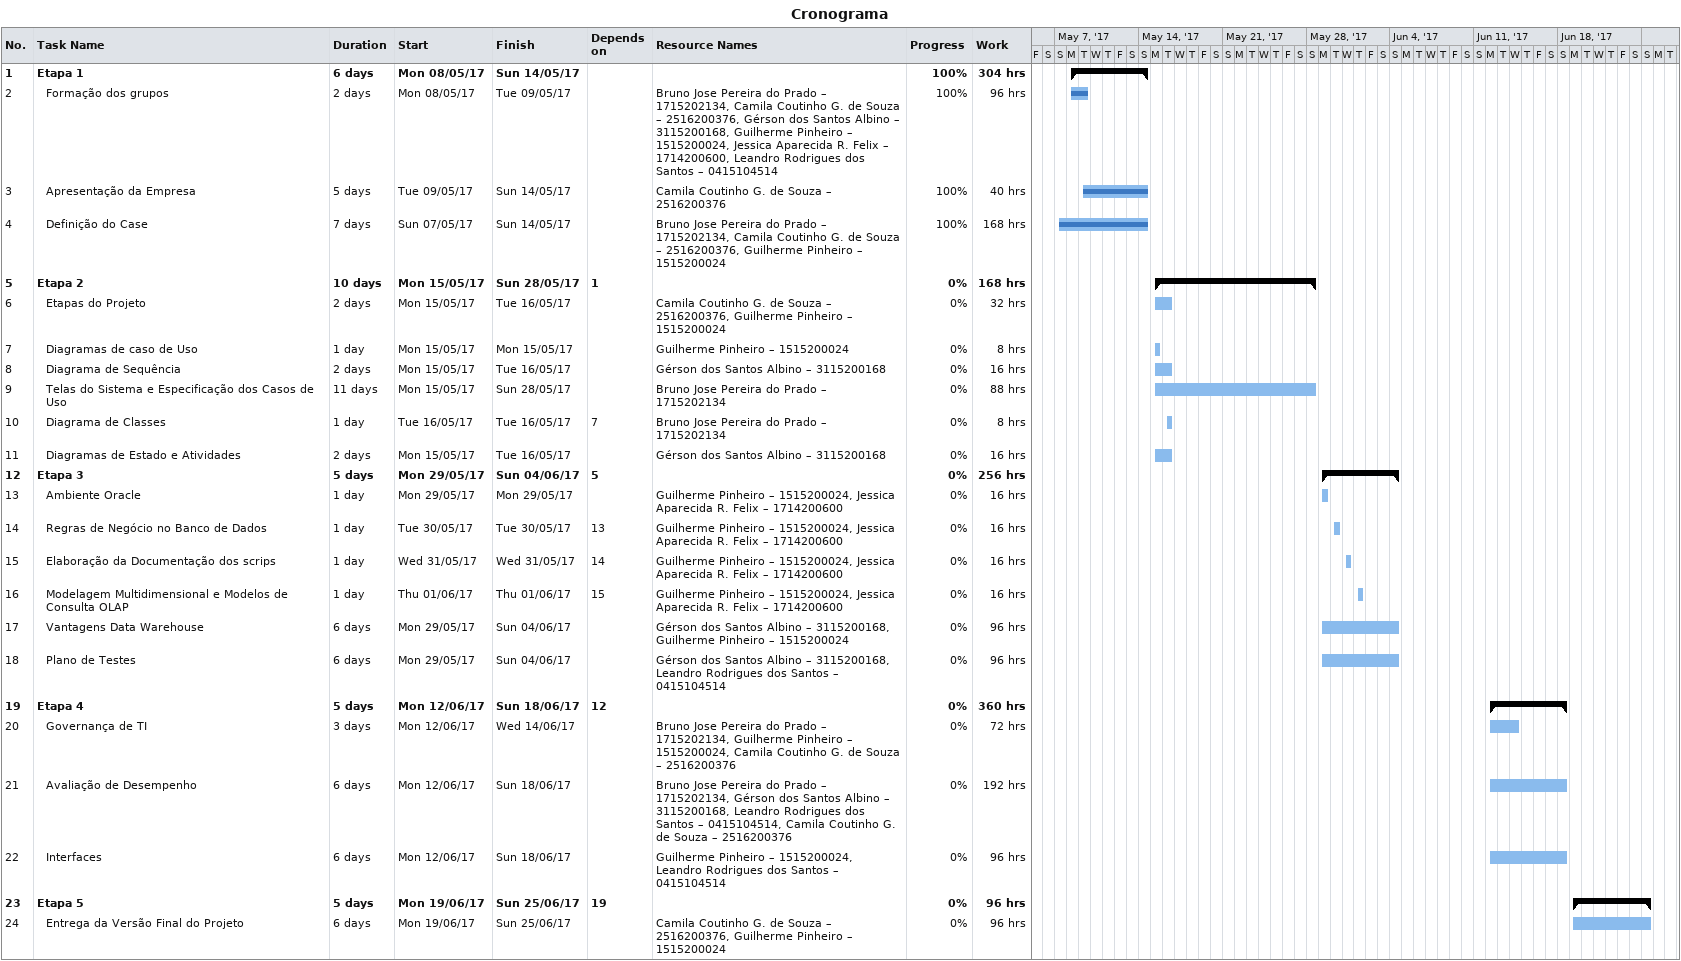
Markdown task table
Cronograma

| ID | Level | Task | Duration | Start | Finish | Predecessors | Resources | % complete | Work (h) |
|---|---|---|---|---|---|---|---|---|---|
| 1 | 1 | **Etapa 1** | 6d | 2017-05-08 | 2017-05-14 |  |  | 100 | 304 |
| 2 | 2 | Formação dos grupos | 2d | 2017-05-08 | 2017-05-09 |  | Bruno Jose Pereira do Prado – 1715202134, Camila Coutinho G. de Souza – 2516200376, Gérson dos Santos Albino – 3115200168, Guilherme Pinheiro – 1515200024, Jessica Aparecida R. Felix – 1714200600, Leandro Rodrigues dos Santos – 0415104514 | 100 | 96 |
| 3 | 2 | Apresentação da Empresa | 5d | 2017-05-09 | 2017-05-14 |  | Camila Coutinho G. de Souza – 2516200376 | 100 | 40 |
| 4 | 2 | Definição do Case | 7d | 2017-05-07 | 2017-05-14 |  | Bruno Jose Pereira do Prado – 1715202134, Camila Coutinho G. de Souza – 2516200376, Guilherme Pinheiro – 1515200024 | 100 | 168 |
| 5 | 1 | **Etapa 2** | 10d | 2017-05-15 | 2017-05-28 | 1 |  | 0 | 168 |
| 6 | 2 | Etapas do Projeto | 2d | 2017-05-15 | 2017-05-16 |  | Camila Coutinho G. de Souza – 2516200376, Guilherme Pinheiro – 1515200024 | 0 | 32 |
| 7 | 2 | Diagramas de caso de Uso | 1d | 2017-05-15 | 2017-05-15 |  | Guilherme Pinheiro – 1515200024 | 0 | 8 |
| 8 | 2 | Diagrama de Sequência | 2d | 2017-05-15 | 2017-05-16 |  | Gérson dos Santos Albino – 3115200168 | 0 | 16 |
| 9 | 2 | Telas do Sistema e Especificação dos Casos de Uso | 11d | 2017-05-15 | 2017-05-28 |  | Bruno Jose Pereira do Prado – 1715202134 | 0 | 88 |
| 10 | 2 | Diagrama de Classes | 1d | 2017-05-16 | 2017-05-16 | 7 | Bruno Jose Pereira do Prado – 1715202134 | 0 | 8 |
| 11 | 2 | Diagramas de Estado e Atividades | 2d | 2017-05-15 | 2017-05-16 |  | Gérson dos Santos Albino – 3115200168 | 0 | 16 |
| 12 | 1 | **Etapa 3** | 5d | 2017-05-29 | 2017-06-04 | 5 |  | 0 | 256 |
| 13 | 2 | Ambiente Oracle | 1d | 2017-05-29 | 2017-05-29 |  | Guilherme Pinheiro – 1515200024, Jessica Aparecida R. Felix – 1714200600 | 0 | 16 |
| 14 | 2 | Regras de Negócio no Banco de Dados | 1d | 2017-05-30 | 2017-05-30 | 13 | Guilherme Pinheiro – 1515200024, Jessica Aparecida R. Felix – 1714200600 | 0 | 16 |
| 15 | 2 | Elaboração da Documentação dos scrips | 1d | 2017-05-31 | 2017-05-31 | 14 | Guilherme Pinheiro – 1515200024, Jessica Aparecida R. Felix – 1714200600 | 0 | 16 |
| 16 | 2 | Modelagem Multidimensional e Modelos de Consulta OLAP | 1d | 2017-06-01 | 2017-06-01 | 15 | Guilherme Pinheiro – 1515200024, Jessica Aparecida R. Felix – 1714200600 | 0 | 16 |
| 17 | 2 | Vantagens Data Warehouse | 6d | 2017-05-29 | 2017-06-04 |  | Gérson dos Santos Albino – 3115200168, Guilherme Pinheiro – 1515200024 | 0 | 96 |
| 18 | 2 | Plano de Testes | 6d | 2017-05-29 | 2017-06-04 |  | Gérson dos Santos Albino – 3115200168, Leandro Rodrigues dos Santos – 0415104514 | 0 | 96 |
| 19 | 1 | **Etapa 4** | 5d | 2017-06-12 | 2017-06-18 | 12 |  | 0 | 360 |
| 20 | 2 | Governança de TI | 3d | 2017-06-12 | 2017-06-14 |  | Bruno Jose Pereira do Prado – 1715202134, Guilherme Pinheiro – 1515200024, Camila Coutinho G. de Souza – 2516200376 | 0 | 72 |
| 21 | 2 | Avaliação de Desempenho | 6d | 2017-06-12 | 2017-06-18 |  | Bruno Jose Pereira do Prado – 1715202134, Gérson dos Santos Albino – 3115200168, Leandro Rodrigues dos Santos – 0415104514, Camila Coutinho G. de Souza – 2516200376 | 0 | 192 |
| 22 | 2 | Interfaces | 6d | 2017-06-12 | 2017-06-18 |  | Guilherme Pinheiro – 1515200024, Leandro Rodrigues dos Santos – 0415104514 | 0 | 96 |
| 23 | 1 | **Etapa 5** | 5d | 2017-06-19 | 2017-06-25 | 19 |  | 0 | 96 |
| 24 | 2 | Entrega da Versão Final do Projeto | 6d | 2017-06-19 | 2017-06-25 |  | Camila Coutinho G. de Souza – 2516200376, Guilherme Pinheiro – 1515200024 | 0 | 96 |
